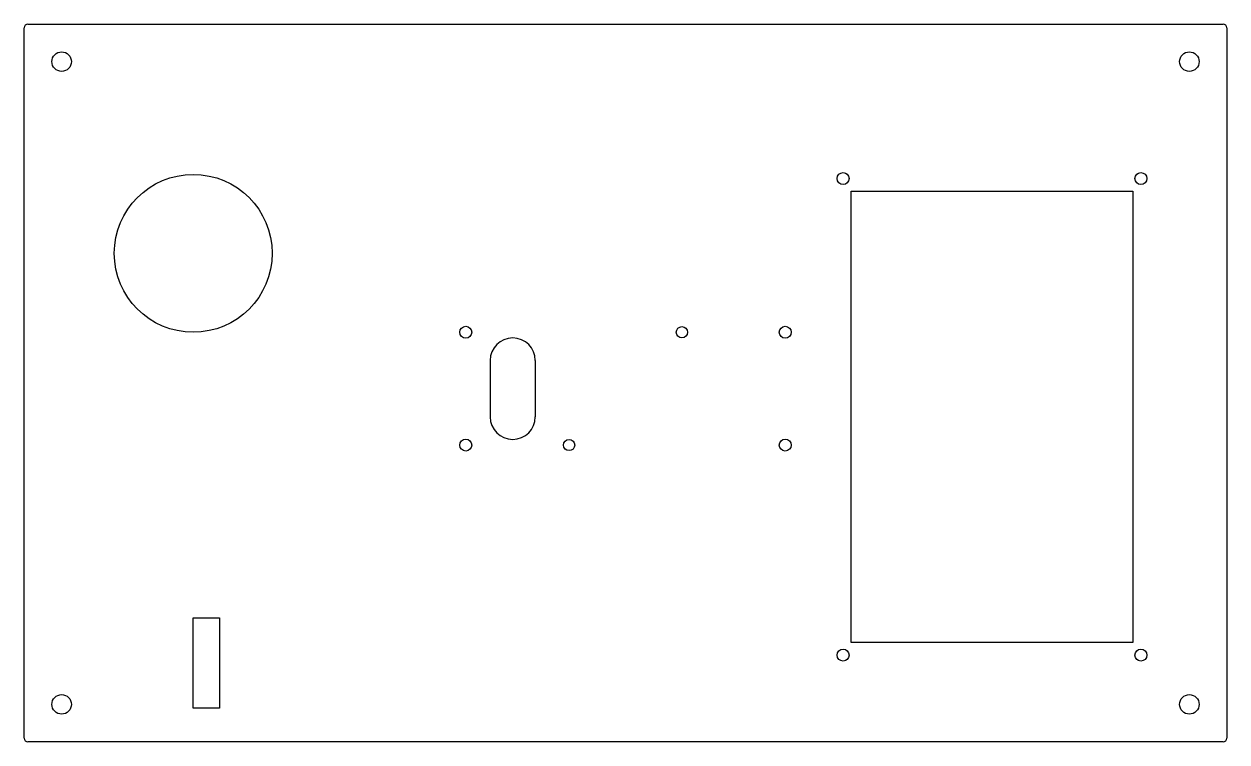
# Model space of a CAD drawing. Header units: millimetres. Extents: x -160 to 160, y -98 to 93.
import ezdxf

# ---------------------------------------------------------------- set-up
doc = ezdxf.new("R2010")
doc.units = ezdxf.units.MM
doc.layers.add('Shape2DView007', color=7, linetype='CONTINUOUS')

msp = doc.modelspace()

# ---------------------------------------------------------------- linework, layer by layer
at = {"layer": 'Shape2DView007'}
for p, q in [((-159, 93), (159, 93)), ((-160, -97), (-160, 92)), ((160, 92), (160, -97)), ((60, 48.5), (135, 48.5)), ((60, -71.5), (60, 48.5)), ((135, 48.5), (135, -71.5)), ((-36, 3.5), (-36, -11.5)), ((-24, 3.5), (-24, -11.5)), ((-115, -65), (-108, -65)), ((-115, -89), (-115, -65)), ((-108, -65), (-108, -89)), ((135, -71.5), (60, -71.5)), ((-108, -89), (-115, -89)), ((159, -98), (-159, -98))]:
    msp.add_line(p, q, dxfattribs=at)
for centre, radius in [((-150, 83), 2.6), ((150, 83), 2.6), ((-115, 32), 21), ((57.88, 51.89), 1.6), ((137.12, 51.89), 1.6), ((-42.5, 11), 1.6), ((15, 11), 1.5), ((42.5, 11), 1.6), ((-42.5, -19), 1.6), ((-15, -19), 1.5), ((42.5, -19), 1.6), ((57.88, -74.89), 1.6), ((137.12, -74.89), 1.6), ((-150, -88), 2.6), ((150, -88), 2.6)]:
    msp.add_circle(centre, radius, dxfattribs=at)
for centre, radius, start, end in [((-159, 92), 1, 90, 180), ((159, 92), 1, 0, 90), ((-30, 3.5), 6, 0, 180), ((-30, -11.5), 6, 180, 0), ((-159, -97), 1, 180, -90), ((159, -97), 1, -90, 0)]:
    msp.add_arc(centre, radius, start, end, dxfattribs=at)

doc.saveas('drawing.dxf')
